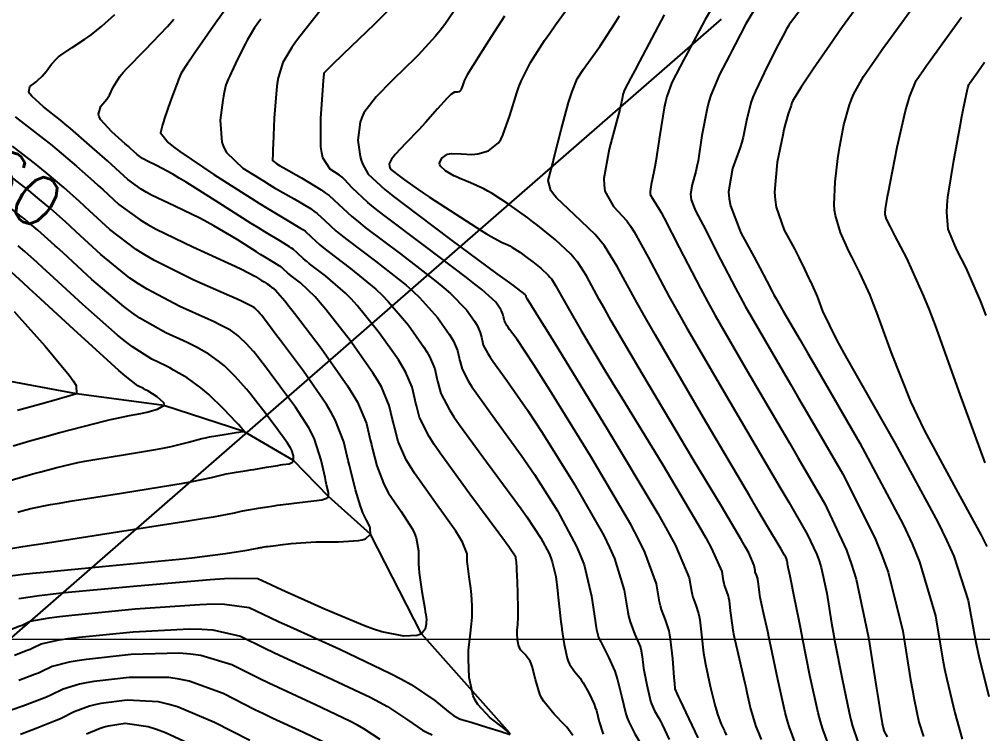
# Model space of a CAD drawing. Header units: metres. Extents: x 837475 to 838479, y 1189012 to 1191015.
# Drawn here: x 837881.5 to 837954.3, y 1189606.7 to 1189660.7 of the extents above; entities that cross this region are included whole.
import ezdxf

# ---------------------------------------------------------------- set-up
doc = ezdxf.new("R2010")
doc.units = ezdxf.units.M
doc.header["$LTSCALE"] = 0.3
doc.layers.add('COORD', color=7, linetype='Continuous', lineweight=20)
for name, color, linetype in [('COTAS 10', 1, 'Continuous'), ('COTAS INT', 252, 'Continuous'), ('DRENAJE', 5, 'Continuous'), ('VIA1', 50, 'Continuous')]:
    doc.layers.add(name, color=color, linetype=linetype)
doc.styles.get("Standard").update_dxf_attribs({"font": 'simplex.shx'})

msp = doc.modelspace()

# ---------------------------------------------------------------- linework, layer by layer
at = {"layer": 'COORD'}
msp.add_line((837476.514, 1189613.872), (838476.514, 1189613.872), dxfattribs=at)
at = {"layer": 'COTAS 10'}
for points in [[(837898.029, 1189662.829), (837896.352, 1189660.443), (837894.79, 1189658.211), (837894.482, 1189657.763), (837894.227, 1189657.39), (837893.757, 1189656.658), (837893.557, 1189656.177), (837893.473, 1189655.961), (837893.377, 1189655.709), (837892.926, 1189654.503), (837892.489, 1189653.266), (837892.402, 1189652.996), (837892.328, 1189652.756), (837892.183, 1189652.151), (837892.772, 1189651.423), (837893.161, 1189651.107), (837893.649, 1189650.74), (837896.227, 1189648.997), (837899.035, 1189647.212), (837899.667, 1189646.817), (837900.236, 1189646.467), (837901.766, 1189645.56), (837902.724, 1189644.985), (837902.932, 1189644.843), (837903.116, 1189644.709), (837903.576, 1189644.285), (837904.213, 1189643.691), (837904.508, 1189643.45), (837904.856, 1189643.175), (837906.541, 1189641.903), (837908.443, 1189640.337), (837908.927, 1189639.877), (837909.392, 1189639.406), (837910.916, 1189637.607), (837912.076, 1189635.96), (837912.31, 1189635.585), (837912.507, 1189635.245), (837912.907, 1189634.307), (837913.071, 1189633.592), (837913.119, 1189633.392), (837913.169, 1189633.191), (837913.359, 1189632.458), (837914.009, 1189631.214), (837914.348, 1189630.691), (837914.756, 1189630.091), (837916.807, 1189627.277), (837918.961, 1189624.375), (837919.434, 1189623.719), (837919.855, 1189623.126), (837920.931, 1189621.52), (837921.546, 1189620.348), (837921.676, 1189620.031), (837921.788, 1189619.716), (837922.047, 1189618.603), (837922.179, 1189617.554), (837922.211, 1189617.28), (837922.241, 1189617.012), (837922.333, 1189616.105), (837922.434, 1189615.178), (837922.47, 1189614.898), (837922.509, 1189614.608), (837922.678, 1189613.477), (837922.914, 1189612.434), (837922.995, 1189612.199), (837923.083, 1189611.989), (837923.459, 1189611.423), (837923.883, 1189610.924), (837924.002, 1189610.755), (837924.122, 1189610.573), (837924.559, 1189609.804), (837924.947, 1189608.949), (837925.035, 1189608.712), (837925.116, 1189608.475), (837925.338, 1189607.619), (837925.623, 1189606.694)], [(837937.281, 1189661.87), (837936.421, 1189660.394), (837935.598, 1189658.837), (837935.379, 1189658.419), (837935.163, 1189658.007), (837934.414, 1189656.568), (837933.772, 1189655.006), (837933.623, 1189654.518), (837933.486, 1189654.004), (837933.096, 1189651.946), (837932.796, 1189650.028), (837932.716, 1189649.603), (837932.636, 1189649.225), (837932.359, 1189648.24), (837932.235, 1189647.521), (837932.252, 1189647.309), (837932.291, 1189647.092), (837932.617, 1189646.262), (837933.192, 1189645.171), (837933.387, 1189644.789), (837933.599, 1189644.372), (837934.494, 1189642.579), (837935.621, 1189640.402), (837935.979, 1189639.744), (837936.357, 1189639.061), (837937.884, 1189636.396), (837939.785, 1189633.145), (837940.397, 1189632.094), (837941.046, 1189630.977), (837943.702, 1189626.396), (837946.165, 1189621.522), (837946.692, 1189620.22), (837947.153, 1189618.939), (837948.26, 1189614.486), (837948.854, 1189610.802), (837948.992, 1189610.007), (837949.118, 1189609.309), (837949.476, 1189607.598), (837949.835, 1189606.516)], [(837918.173, 1189660.989), (837917.158, 1189659.415), (837916.162, 1189657.839), (837915.953, 1189657.506), (837915.773, 1189657.217), (837915.365, 1189656.547), (837915.174, 1189656.187), (837915.132, 1189656.094), (837915.093, 1189656.003), (837914.993, 1189655.698), (837914.909, 1189655.458), (837914.882, 1189655.407), (837914.853, 1189655.365), (837914.735, 1189655.269), (837914.605, 1189655.234), (837914.569, 1189655.229), (837914.534, 1189655.226), (837914.405, 1189655.234), (837914.13, 1189655.053), (837914.002, 1189654.931), (837913.851, 1189654.778), (837913.12, 1189653.966), (837912.218, 1189652.949), (837911.959, 1189652.668), (837911.697, 1189652.386), (837910.72, 1189651.369), (837909.917, 1189650.51), (837909.765, 1189650.328), (837909.643, 1189650.171), (837909.458, 1189649.806), (837909.483, 1189649.621), (837909.495, 1189649.578), (837909.508, 1189649.538), (837909.572, 1189649.42), (837909.779, 1189649.236), (837909.883, 1189649.154), (837910.006, 1189649.058), (837910.618, 1189648.599), (837911.663, 1189647.868), (837912.059, 1189647.6), (837912.502, 1189647.304), (837914.487, 1189646), (837916.409, 1189644.772), (837916.813, 1189644.524), (837917.161, 1189644.317), (837917.951, 1189643.899), (837918.422, 1189643.685), (837918.568, 1189643.606), (837918.721, 1189643.517), (837919.331, 1189643.125), (837919.976, 1189642.662), (837920.152, 1189642.53), (837920.326, 1189642.396), (837920.945, 1189641.896), (837921.482, 1189641.389), (837921.605, 1189641.25), (837921.717, 1189641.112), (837922.03, 1189640.621), (837922.478, 1189639.796), (837922.676, 1189639.448), (837922.905, 1189639.048), (837923.998, 1189637.171), (837925.718, 1189634.289), (837926.342, 1189633.256), (837927.031, 1189632.121), (837930.054, 1189627.171), (837932.843, 1189622.498), (837933.384, 1189621.537), (837933.825, 1189620.721), (837934.584, 1189618.979), (837934.701, 1189618.273), (837934.738, 1189618.111), (837934.776, 1189617.963), (837934.93, 1189617.55), (837935.075, 1189617.119), (837935.108, 1189616.961), (837935.139, 1189616.785), (837935.223, 1189616.009), (837935.365, 1189614.918), (837935.432, 1189614.544), (837935.511, 1189614.139), (837935.894, 1189612.415), (837936.307, 1189610.658), (837936.404, 1189610.231), (837936.494, 1189609.83), (837936.757, 1189608.598), (837937.17, 1189607.264), (837937.354, 1189606.799), (837937.57, 1189606.292)], [(837954.565, 1189638.35), (837954.156, 1189639.409), (837953.059, 1189641.944), (837952.363, 1189643.321), (837952.206, 1189643.651), (837952.065, 1189643.959), (837951.688, 1189644.885), (837951.586, 1189646.155), (837951.619, 1189646.68), (837951.679, 1189647.28), (837952.117, 1189650.073), (837952.632, 1189652.824), (837952.74, 1189653.398), (837952.833, 1189653.89), (837953.046, 1189654.99), (837953.15, 1189655.463), (837953.174, 1189655.56), (837953.197, 1189655.643), (837953.263, 1189655.82), (837953.331, 1189655.919), (837953.355, 1189655.954), (837953.382, 1189655.991), (837953.496, 1189656.149), (837953.933, 1189656.774), (837954.163, 1189657.106), (837954.441, 1189657.508)], [(837880.414, 1189620.652), (837881.795, 1189620.876), (837882.622, 1189621.005), (837883.642, 1189621.165), (837888.933, 1189621.983), (837894.273, 1189622.818), (837895.324, 1189622.987), (837896.191, 1189623.129), (837897.777, 1189623.42), (837898.168, 1189623.525), (837898.28, 1189623.551), (837898.395, 1189623.575), (837898.826, 1189623.652), (837899.292, 1189623.724), (837899.428, 1189623.746), (837899.569, 1189623.769), (837900.104, 1189623.858), (837900.779, 1189623.961), (837901.007, 1189623.993), (837901.254, 1189624.027), (837902.292, 1189624.159), (837903.316, 1189624.285), (837903.553, 1189624.314), (837903.77, 1189624.341), (837904.387, 1189624.416), (837904.758, 1189624.535), (837904.821, 1189624.588), (837904.866, 1189624.651), (837904.883, 1189624.953), (837904.737, 1189625.55), (837904.68, 1189625.799), (837904.615, 1189626.084), (837904.32, 1189627.416), (837903.814, 1189628.983), (837903.617, 1189629.417), (837903.395, 1189629.85), (837902.386, 1189631.415), (837901.324, 1189632.836), (837901.068, 1189633.178), (837900.83, 1189633.499), (837900.107, 1189634.475), (837899.515, 1189635.247), (837899.358, 1189635.44), (837899.205, 1189635.624), (837898.68, 1189636.21), (837898.189, 1189636.688), (837898.058, 1189636.802), (837897.929, 1189636.909), (837897.479, 1189637.231), (837896.625, 1189637.673), (837896.241, 1189637.855), (837895.794, 1189638.063), (837893.645, 1189639.031), (837891.17, 1189640.326), (837890.516, 1189640.74), (837889.876, 1189641.178), (837887.681, 1189642.962), (837885.819, 1189644.672), (837885.39, 1189645.064), (837885.361, 1189645.092), (837884.998, 1189645.42), (837883.894, 1189646.41), (837882.897, 1189647.254), (837882.573, 1189647.518), (837882.228, 1189647.795), (837880.81, 1189648.904)], [(837908.787, 1189606.282), (837907.559, 1189607.104), (837907.062, 1189607.38), (837906.498, 1189607.675), (837903.893, 1189608.913), (837901.068, 1189610.21), (837900.364, 1189610.542), (837899.696, 1189610.862), (837897.565, 1189611.924), (837895.24, 1189612.644), (837894.448, 1189612.749), (837893.592, 1189612.814), (837889.966, 1189612.709), (837886.589, 1189612.343), (837885.89, 1189612.244), (837885.294, 1189612.145), (837883.995, 1189611.795), (837883.224, 1189611.423), (837882.961, 1189611.31), (837882.676, 1189611.193), (837881.469, 1189610.736)]]:
    msp.add_lwpolyline(points, dxfattribs=at)
at = {"layer": 'COTAS INT'}
for points in [[(837946.742, 1189664.339), (837944.117, 1189660.718), (837943.521, 1189659.884), (837942.982, 1189659.122), (837941.508, 1189656.98), (837940.601, 1189655.6), (837940.419, 1189655.32), (837940.268, 1189655.084), (837939.97, 1189654.6), (837939.886, 1189654.424), (837939.869, 1189654.382), (837939.854, 1189654.344), (837939.824, 1189654.233), (837939.782, 1189654.079), (837939.76, 1189654.014), (837939.733, 1189653.939), (837939.599, 1189653.587), (837939.375, 1189652.775), (837939.292, 1189652.41), (837939.199, 1189651.984), (837938.788, 1189649.939), (837938.582, 1189647.664), (837938.619, 1189647.093), (837938.696, 1189646.548), (837939.315, 1189644.793), (837940.088, 1189643.375), (837940.262, 1189643.043), (837940.42, 1189642.737), (837940.849, 1189641.85), (837941.143, 1189641.202), (837941.216, 1189641.047), (837941.285, 1189640.903), (837941.502, 1189640.468), (837941.727, 1189639.968), (837941.801, 1189639.783), (837941.881, 1189639.577), (837942.21, 1189638.664), (837943.27, 1189636.493), (837943.811, 1189635.495), (837944.458, 1189634.325), (837947.687, 1189628.664), (837950.922, 1189622.717), (837951.572, 1189621.367), (837952.117, 1189620.146), (837953.198, 1189616.805), (837953.674, 1189614.17), (837953.836, 1189613.393), (837954.012, 1189612.596), (837954.759, 1189609.546)], [(837934.937, 1189663.482), (837933.336, 1189660.734), (837931.99, 1189658.196), (837931.699, 1189657.646), (837931.444, 1189657.163), (837930.818, 1189655.968), (837930.437, 1189654.897), (837930.337, 1189654.492), (837930.239, 1189654.04), (837929.901, 1189652.015), (837929.607, 1189650.019), (837929.536, 1189649.584), (837929.469, 1189649.201), (837929.266, 1189648.246), (837929.173, 1189647.709), (837929.176, 1189647.59), (837929.19, 1189647.483), (837929.346, 1189647.203), (837929.798, 1189646.511), (837930.001, 1189646.145), (837930.236, 1189645.703), (837931.364, 1189643.475), (837932.977, 1189640.383), (837933.518, 1189639.396), (837934.099, 1189638.352), (837936.541, 1189634.108), (837939.084, 1189629.767), (837939.73, 1189628.661), (837940.35, 1189627.598), (837942.377, 1189624.108), (837944.018, 1189620.601), (837944.393, 1189619.527), (837944.735, 1189618.409), (837945.686, 1189614.001), (837946.287, 1189610.147), (837946.409, 1189609.378), (837946.51, 1189608.738), (837946.715, 1189607.504), (837946.785, 1189607.172), (837946.802, 1189607.1), (837946.818, 1189607.037), (837946.869, 1189606.884), (837947.092, 1189606.499)], [(837932.812, 1189606.402), (837932.116, 1189607.86), (837931.474, 1189609.222), (837931.349, 1189609.49), (837931.248, 1189609.711), (837931.075, 1189610.111), (837931.033, 1189610.516), (837931.015, 1189610.739), (837930.993, 1189611.01), (837930.89, 1189612.389), (837930.729, 1189613.869), (837930.671, 1189614.204), (837930.608, 1189614.506), (837930.331, 1189615.327), (837930.038, 1189616.116), (837929.965, 1189616.397), (837929.895, 1189616.707), (837929.672, 1189618.052), (837928.788, 1189620.457), (837928.302, 1189621.433), (837927.712, 1189622.544), (837924.707, 1189627.68), (837921.609, 1189632.694), (837920.958, 1189633.729), (837920.398, 1189634.611), (837919.126, 1189636.519), (837918.565, 1189637.289), (837918.454, 1189637.453), (837918.361, 1189637.596), (837918.183, 1189637.937), (837918.131, 1189638.137), (837918.117, 1189638.192), (837918.104, 1189638.247), (837918.059, 1189638.442), (837917.95, 1189638.699), (837917.896, 1189638.792), (837917.832, 1189638.895), (837917.515, 1189639.345), (837916.467, 1189640.302), (837915.942, 1189640.724), (837915.315, 1189641.214), (837912.205, 1189643.551), (837909.06, 1189645.924), (837908.412, 1189646.437), (837907.86, 1189646.888), (837906.672, 1189647.995), (837906.078, 1189648.639), (837905.901, 1189648.797), (837905.719, 1189648.947), (837905.015, 1189649.415), (837904.457, 1189650.255), (837904.367, 1189650.638), (837904.304, 1189651.088), (837904.309, 1189653.257), (837904.458, 1189655.354), (837904.486, 1189655.758), (837904.508, 1189656.085), (837904.543, 1189656.628), (837904.545, 1189656.668), (837904.547, 1189656.677), (837904.55, 1189656.686), (837904.568, 1189656.713), (837905.165, 1189657.294), (837905.99, 1189658.095), (837908.37, 1189660.406), (837910.919, 1189662.984)], [(837940.185, 1189605.914), (837939.678, 1189607.26), (837939.531, 1189607.765), (837939.382, 1189608.327), (837938.819, 1189610.833), (837938.303, 1189613.355), (837938.183, 1189613.927), (837938.073, 1189614.444), (837937.756, 1189615.855), (837937.547, 1189616.797), (837937.504, 1189617.018), (837937.467, 1189617.223), (837937.389, 1189617.819), (837937.343, 1189618.243), (837937.327, 1189618.339), (837937.309, 1189618.426), (837937.229, 1189618.661), (837937.145, 1189618.887), (837937.124, 1189618.968), (837937.104, 1189619.056), (837937.04, 1189619.442), (837936.626, 1189620.394), (837936.385, 1189620.84), (837936.089, 1189621.365), (837934.565, 1189623.919), (837932.504, 1189627.319), (837931.871, 1189628.378), (837931.21, 1189629.488), (837928.593, 1189633.919), (837926.244, 1189637.953), (837925.751, 1189638.813), (837925.327, 1189639.562), (837924.364, 1189641.334), (837923.692, 1189642.39), (837923.45, 1189642.687), (837923.186, 1189642.985), (837922.03, 1189644.075), (837920.701, 1189645.15), (837920.326, 1189645.438), (837919.949, 1189645.722), (837918.562, 1189646.716), (837917.252, 1189647.56), (837916.923, 1189647.75), (837916.609, 1189647.921), (837915.596, 1189648.381), (837914.75, 1189648.723), (837914.541, 1189648.819), (837914.342, 1189648.916), (837913.714, 1189649.274), (837913.333, 1189649.643), (837913.29, 1189649.748), (837913.273, 1189649.853), (837913.44, 1189650.243), (837913.872, 1189650.534), (837914.024, 1189650.578), (837914.19, 1189650.606), (837914.904, 1189650.573), (837915.711, 1189650.523), (837915.935, 1189650.54), (837916.159, 1189650.57), (837916.97, 1189650.79), (837917.712, 1189651.388), (837917.893, 1189651.657), (837918.062, 1189651.971), (837918.585, 1189653.478), (837919.099, 1189655.185), (837919.264, 1189655.625), (837919.438, 1189656.051), (837920.148, 1189657.474), (837921.199, 1189659.126), (837921.589, 1189659.698), (837922.021, 1189660.318), (837923.939, 1189662.968)], [(837914.935, 1189662.19), (837913.672, 1189660.356), (837913.317, 1189659.896), (837912.96, 1189659.456), (837911.652, 1189658.038), (837910.361, 1189656.774), (837910.014, 1189656.431), (837909.672, 1189656.091), (837908.477, 1189654.888), (837907.558, 1189653.665), (837907.39, 1189653.313), (837907.26, 1189652.954), (837907.102, 1189651.61), (837907.274, 1189650.372), (837907.351, 1189650.08), (837907.441, 1189649.811), (837907.871, 1189649.022), (837909.138, 1189647.875), (837909.755, 1189647.38), (837910.487, 1189646.808), (837914.093, 1189644.1), (837917.606, 1189641.506), (837918.281, 1189641.006), (837918.825, 1189640.601), (837919.714, 1189639.925), (837919.751, 1189639.873), (837919.758, 1189639.861), (837919.764, 1189639.85), (837919.777, 1189639.821), (837919.782, 1189639.798), (837919.783, 1189639.792), (837919.785, 1189639.786), (837919.791, 1189639.763), (837919.811, 1189639.723), (837919.822, 1189639.707), (837919.835, 1189639.688), (837919.899, 1189639.6), (837920.878, 1189638.023), (837921.466, 1189637.066), (837922.193, 1189635.884), (837925.966, 1189629.733), (837929.754, 1189623.375), (837930.49, 1189622.062), (837931.09, 1189620.943), (837932.128, 1189618.516), (837932.298, 1189617.49), (837932.352, 1189617.254), (837932.407, 1189617.039), (837932.63, 1189616.439), (837932.842, 1189615.813), (837932.89, 1189615.582), (837932.934, 1189615.327), (837933.056, 1189614.199), (837933.214, 1189612.819), (837933.28, 1189612.405), (837933.356, 1189611.977), (837933.711, 1189610.318), (837934.093, 1189608.814), (837934.186, 1189608.485), (837934.274, 1189608.194), (837934.543, 1189607.457), (837934.747, 1189607.03), (837934.793, 1189606.934), (837934.835, 1189606.847), (837934.95, 1189606.615)], [(837904.226, 1189661.358), (837902.719, 1189659.44), (837902.395, 1189659), (837902.113, 1189658.599), (837901.432, 1189657.479), (837901.079, 1189656.309), (837901.004, 1189655.877), (837900.937, 1189655.397), (837900.775, 1189653.274), (837900.694, 1189651.305), (837900.678, 1189650.922), (837900.665, 1189650.61), (837900.64, 1189650.07), (837900.973, 1189649.818), (837901.185, 1189649.688), (837901.449, 1189649.53), (837902.835, 1189648.742), (837904.314, 1189647.852), (837904.637, 1189647.632), (837904.923, 1189647.422), (837905.64, 1189646.758), (837906.644, 1189645.822), (837907.111, 1189645.441), (837907.659, 1189645.007), (837910.317, 1189643.001), (837913.025, 1189640.922), (837913.604, 1189640.442), (837914.108, 1189640.003), (837915.315, 1189638.766), (837915.913, 1189637.917), (837916.034, 1189637.723), (837916.136, 1189637.548), (837916.342, 1189637.064), (837916.426, 1189636.695), (837916.451, 1189636.592), (837916.477, 1189636.489), (837916.575, 1189636.11), (837916.91, 1189635.469), (837917.085, 1189635.199), (837917.296, 1189634.889), (837918.353, 1189633.438), (837919.919, 1189631.199), (837920.45, 1189630.392), (837921.024, 1189629.505), (837923.449, 1189625.626), (837925.67, 1189621.713), (837926.115, 1189620.804), (837926.486, 1189619.97), (837927.216, 1189617.589), (837927.493, 1189615.923), (837927.579, 1189615.541), (837927.669, 1189615.192), (837928.031, 1189614.216), (837928.352, 1189613.504), (837928.417, 1189613.322), (837928.471, 1189613.146), (837928.579, 1189612.564), (837928.655, 1189611.905), (837928.689, 1189611.681), (837928.728, 1189611.439), (837928.917, 1189610.413), (837929.146, 1189609.418), (837929.211, 1189609.195), (837929.277, 1189608.994), (837929.518, 1189608.459), (837929.837, 1189607.891), (837929.952, 1189607.67), (837930.077, 1189607.421), (837930.626, 1189606.291)], [(837940.46, 1189661.377), (837939.816, 1189660.509), (837939.692, 1189660.357), (837939.658, 1189660.308), (837939.625, 1189660.258), (837939.506, 1189660.054), (837939.206, 1189659.478), (837939.058, 1189659.192), (837938.882, 1189658.852), (837938.011, 1189657.168), (837937.132, 1189655.302), (837936.95, 1189654.846), (837936.796, 1189654.417), (837936.46, 1189653.089), (837936.202, 1189651.832), (837936.095, 1189651.447), (837935.974, 1189651.046), (837935.409, 1189649.467), (837935.103, 1189647.698), (837935.145, 1189647.177), (837935.241, 1189646.643), (837936.044, 1189644.601), (837937.048, 1189642.745), (837937.271, 1189642.327), (837937.47, 1189641.951), (837937.99, 1189640.941), (837938.401, 1189640.147), (837938.532, 1189639.906), (837938.67, 1189639.657), (837939.228, 1189638.684), (837940.485, 1189636.524), (837941.064, 1189635.526), (837941.742, 1189634.355), (837945.026, 1189628.684), (837948.296, 1189622.547), (837948.965, 1189621.082), (837949.532, 1189619.72), (837950.729, 1189615.645), (837951.275, 1189612.444), (837951.432, 1189611.632), (837951.591, 1189610.852), (837952.189, 1189608.302), (837952.742, 1189606.321)], [(837954.631, 1189620.871), (837954.217, 1189621.731), (837952.157, 1189625.519), (837949.907, 1189629.682), (837949.373, 1189630.778), (837948.878, 1189631.85), (837947.41, 1189635.519), (837946.306, 1189638.582), (837946.04, 1189639.272), (837945.791, 1189639.894), (837945.035, 1189641.569), (837944.415, 1189642.784), (837944.252, 1189643.116), (837944.093, 1189643.446), (837943.552, 1189644.62), (837943.176, 1189645.912), (837943.121, 1189646.316), (837943.088, 1189646.741), (837943.148, 1189648.439), (837943.371, 1189650.216), (837943.441, 1189650.69), (837943.515, 1189651.156), (837943.81, 1189652.77), (837944.233, 1189654.278), (837944.387, 1189654.677), (837944.556, 1189655.067), (837945.302, 1189656.406), (837946.386, 1189657.985), (837946.768, 1189658.527), (837947.186, 1189659.114), (837948.993, 1189661.609)], [(837918.628, 1189606.695), (837918.586, 1189606.739), (837918.578, 1189606.748), (837918.571, 1189606.757), (837918.559, 1189606.781), (837918.333, 1189606.967), (837918.191, 1189607.079), (837918.015, 1189607.217), (837917.093, 1189607.932), (837916.151, 1189608.936), (837915.963, 1189609.256), (837915.806, 1189609.595), (837915.501, 1189610.969), (837915.45, 1189612.357), (837915.453, 1189612.704), (837915.465, 1189613.034), (837915.57, 1189614.092), (837915.689, 1189615.024), (837915.709, 1189615.275), (837915.723, 1189615.523), (837915.731, 1189616.394), (837915.679, 1189617.248), (837915.656, 1189617.485), (837915.63, 1189617.723), (837915.507, 1189618.587), (837915.395, 1189619.379), (837915.376, 1189619.572), (837915.363, 1189619.753), (837915.359, 1189620.314), (837915.009, 1189621.201), (837914.778, 1189621.588), (837914.488, 1189622.037), (837912.959, 1189624.17), (837911.365, 1189626.423), (837911.036, 1189626.947), (837910.755, 1189627.428), (837910.144, 1189628.806), (837909.861, 1189629.894), (837909.787, 1189630.192), (837909.716, 1189630.489), (837909.472, 1189631.551), (837908.879, 1189632.942), (837908.586, 1189633.447), (837908.238, 1189634.004), (837906.518, 1189636.447), (837904.675, 1189638.808), (837904.25, 1189639.313), (837903.861, 1189639.753), (837902.766, 1189640.805), (837902.053, 1189641.342), (837901.906, 1189641.459), (837901.781, 1189641.561), (837901.512, 1189641.812), (837901.318, 1189641.991), (837901.24, 1189642.048), (837901.152, 1189642.108), (837900.747, 1189642.351), (837900.034, 1189642.776), (837899.752, 1189642.951), (837899.433, 1189643.151), (837897.975, 1189644.08), (837896.219, 1189645.131), (837895.712, 1189645.408), (837895.196, 1189645.678), (837893.257, 1189646.604), (837891.501, 1189647.454), (837891.1, 1189647.677), (837890.736, 1189647.895), (837889.729, 1189648.636), (837888.818, 1189649.465), (837888.514, 1189649.737), (837888.188, 1189650.028), (837886.825, 1189651.236), (837885.375, 1189652.487), (837884.994, 1189652.806), (837884.622, 1189653.113), (837883.354, 1189654.121), (837882.457, 1189654.921), (837882.32, 1189655.096), (837882.231, 1189655.252), (837882.309, 1189655.648), (837882.689, 1189655.931), (837882.79, 1189656.015), (837882.89, 1189656.102), (837883.235, 1189656.437), (837883.547, 1189656.791), (837883.626, 1189656.89), (837883.701, 1189656.989), (837883.946, 1189657.349), (837884.321, 1189657.761), (837884.479, 1189657.893), (837884.66, 1189658.033), (837885.507, 1189658.602), (837886.46, 1189659.227), (837886.707, 1189659.402), (837886.947, 1189659.578), (837887.753, 1189660.22), (837888.745, 1189661.101)], [(837923.338, 1189606.598), (837923.016, 1189607.046), (837922.875, 1189607.21), (837922.711, 1189607.392), (837921.929, 1189608.19), (837921.146, 1189609.148), (837920.98, 1189609.43), (837920.838, 1189609.719), (837920.508, 1189610.821), (837920.278, 1189611.809), (837920.198, 1189612.025), (837920.111, 1189612.217), (837919.737, 1189612.703), (837919.391, 1189613.071), (837919.322, 1189613.189), (837919.264, 1189613.313), (837919.152, 1189613.818), (837919.133, 1189614.327), (837919.135, 1189614.455), (837919.139, 1189614.576), (837919.177, 1189614.964), (837919.213, 1189615.557), (837919.215, 1189615.808), (837919.213, 1189616.095), (837919.181, 1189617.445), (837919.131, 1189618.762), (837919.119, 1189619.028), (837919.108, 1189619.253), (837919.073, 1189619.708), (837919.05, 1189619.872), (837919.046, 1189619.912), (837919.043, 1189619.949), (837919.042, 1189620.065), (837918.512, 1189620.856), (837918.175, 1189621.319), (837917.756, 1189621.888), (837915.558, 1189624.827), (837913.311, 1189627.925), (837912.861, 1189628.595), (837912.485, 1189629.184), (837911.751, 1189630.632), (837911.515, 1189631.543), (837911.453, 1189631.792), (837911.393, 1189632.041), (837911.19, 1189632.929), (837910.693, 1189634.093), (837910.448, 1189634.516), (837910.157, 1189634.982), (837908.717, 1189637.027), (837907.033, 1189639.107), (837906.588, 1189639.595), (837906.152, 1189640.045), (837904.654, 1189641.354), (837903.454, 1189642.259), (837903.207, 1189642.454), (837902.997, 1189642.626), (837902.544, 1189643.048), (837902.217, 1189643.35), (837902.086, 1189643.446), (837901.938, 1189643.547), (837901.256, 1189643.955), (837900.057, 1189644.672), (837899.583, 1189644.966), (837899.046, 1189645.302), (837896.593, 1189646.865), (837894.133, 1189648.414), (837893.592, 1189648.741), (837893.112, 1189649.024), (837891.883, 1189649.68), (837891.151, 1189650.035), (837890.983, 1189650.128), (837890.832, 1189650.219), (837890.412, 1189650.528), (837889.926, 1189650.966), (837889.733, 1189651.139), (837889.514, 1189651.333), (837888.511, 1189652.22), (837887.671, 1189653.147), (837887.555, 1189653.367), (837887.489, 1189653.571), (837887.672, 1189654.177), (837888.126, 1189654.702), (837888.232, 1189654.856), (837888.329, 1189655.014), (837888.608, 1189655.614), (837889.112, 1189656.423), (837889.352, 1189656.713), (837889.635, 1189657.032), (837891.02, 1189658.42), (837892.719, 1189660.195), (837893.201, 1189660.757)], [(837899.759, 1189660.748), (837899.692, 1189660.653), (837899.619, 1189660.547), (837899.294, 1189660.086), (837898.875, 1189659.412), (837898.743, 1189659.173), (837898.602, 1189658.911), (837898.034, 1189657.777), (837897.518, 1189656.69), (837897.411, 1189656.458), (837897.319, 1189656.257), (837897.114, 1189655.778), (837896.985, 1189655.195), (837896.94, 1189654.928), (837896.891, 1189654.615), (837896.684, 1189653.104), (837896.808, 1189651.448), (837896.968, 1189651.045), (837897.182, 1189650.665), (837898.412, 1189649.491), (837899.968, 1189648.515), (837900.389, 1189648.259), (837900.806, 1189648.01), (837902.275, 1189647.165), (837903.51, 1189646.424), (837903.779, 1189646.241), (837904.016, 1189646.068), (837904.608, 1189645.522), (837905.429, 1189644.757), (837905.81, 1189644.446), (837906.257, 1189644.091), (837908.429, 1189642.452), (837910.734, 1189640.63), (837911.265, 1189640.16), (837911.75, 1189639.705), (837913.116, 1189638.186), (837913.994, 1189636.938), (837914.172, 1189636.654), (837914.321, 1189636.396), (837914.624, 1189635.686), (837914.749, 1189635.144), (837914.785, 1189634.992), (837914.823, 1189634.84), (837914.967, 1189634.284), (837915.459, 1189633.342), (837915.717, 1189632.945), (837916.026, 1189632.49), (837917.58, 1189630.358), (837919.44, 1189627.787), (837919.942, 1189627.056), (837920.44, 1189626.316), (837922.19, 1189623.573), (837923.628, 1189620.882), (837923.927, 1189620.175), (837924.185, 1189619.484), (837924.76, 1189617.126), (837925.018, 1189615.278), (837925.076, 1189614.909), (837925.128, 1189614.601), (837925.267, 1189614.006), (837925.446, 1189613.658), (837925.524, 1189613.507), (837926.04, 1189612.506), (837926.5, 1189611.448), (837926.611, 1189611.128), (837926.716, 1189610.795), (837927.033, 1189609.497), (837927.35, 1189608.234), (837927.454, 1189607.925), (837927.565, 1189607.632), (837928.024, 1189606.722), (837928.51, 1189605.913)], [(837942.862, 1189605.341), (837942.224, 1189607.058), (837942.049, 1189607.658), (837941.875, 1189608.311), (837941.252, 1189611.117), (837940.694, 1189613.956), (837940.561, 1189614.63), (837940.438, 1189615.255), (837940.068, 1189617.107), (837939.811, 1189618.376), (837939.758, 1189618.633), (837939.713, 1189618.85), (837939.618, 1189619.295), (837939.583, 1189619.455), (837939.575, 1189619.493), (837939.569, 1189619.528), (837939.556, 1189619.629), (837939.548, 1189619.701), (837939.545, 1189619.717), (837939.542, 1189619.732), (837939.529, 1189619.772), (837939.514, 1189619.811), (837939.511, 1189619.824), (837939.507, 1189619.839), (837939.496, 1189619.905), (837939.426, 1189620.067), (837939.385, 1189620.143), (837939.335, 1189620.232), (837939.075, 1189620.667), (837937.978, 1189622.518), (837937.399, 1189623.5), (837936.701, 1189624.686), (837933.188, 1189630.667), (837929.583, 1189636.859), (837928.826, 1189638.179), (837928.175, 1189639.327), (837926.697, 1189642.048), (837925.721, 1189643.622), (837925.386, 1189644.048), (837925.022, 1189644.469), (837923.476, 1189645.951), (837922.117, 1189647.233), (837921.872, 1189647.527), (837921.683, 1189647.795), (837921.475, 1189648.545), (837921.725, 1189649.486), (837921.825, 1189649.875), (837921.938, 1189650.319), (837922.46, 1189652.384), (837923.018, 1189654.453), (837923.154, 1189654.898), (837923.282, 1189655.289), (837923.678, 1189656.242), (837924.147, 1189656.979), (837924.321, 1189657.234), (837924.513, 1189657.51), (837925.369, 1189658.692), (837926.496, 1189660.397), (837926.86, 1189661.003)], [(837930.251, 1189661.073), (837928.382, 1189657.555), (837928.02, 1189656.873), (837927.725, 1189656.318), (837927.221, 1189655.367), (837927.159, 1189655.192), (837927.143, 1189655.126), (837927.127, 1189655.053), (837927.072, 1189654.722), (837926.888, 1189653.91), (837926.79, 1189653.532), (837926.673, 1189653.088), (837926.08, 1189650.933), (837925.691, 1189648.692), (837925.701, 1189648.193), (837925.763, 1189647.747), (837926.411, 1189646.577), (837927.41, 1189645.49), (837927.693, 1189645.096), (837927.978, 1189644.663), (837929.031, 1189642.762), (837930.627, 1189639.768), (837931.255, 1189638.645), (837931.964, 1189637.395), (837935.198, 1189631.819), (837938.384, 1189626.388), (837939.063, 1189625.229), (837939.654, 1189624.219), (837941.053, 1189621.819), (837941.779, 1189620.266), (837941.946, 1189619.791), (837942.097, 1189619.295), (837942.518, 1189617.343), (837942.893, 1189615.084), (837943.015, 1189614.396), (837943.144, 1189613.68), (837943.679, 1189610.866), (837944.217, 1189608.317), (837944.349, 1189607.768), (837944.474, 1189607.286), (837944.866, 1189606.112)], [(837954.485, 1189627.207), (837952.61, 1189632.374), (837950.732, 1189637.586), (837950.279, 1189638.761), (837949.855, 1189639.819), (837948.568, 1189642.669), (837947.665, 1189644.397), (837947.483, 1189644.747), (837947.332, 1189645.041), (837947.032, 1189645.64), (837946.956, 1189645.903), (837946.945, 1189645.985), (837946.938, 1189646.071), (837946.95, 1189646.416), (837947.114, 1189647.355), (837947.202, 1189647.816), (837947.31, 1189648.363), (837947.854, 1189651.066), (837948.479, 1189653.829), (837948.637, 1189654.415), (837948.789, 1189654.923), (837949.283, 1189656.113), (837949.858, 1189656.952), (837950.062, 1189657.24), (837950.284, 1189657.552), (837951.245, 1189658.879), (837952.368, 1189660.436), (837952.693, 1189660.893)], [(837881.216, 1189653.373), (837883.347, 1189651.707), (837883.865, 1189651.291), (837884.351, 1189650.895), (837885.848, 1189649.627), (837887.125, 1189648.492), (837887.473, 1189648.179), (837887.818, 1189647.867), (837889.046, 1189646.745), (837890.64, 1189645.571), (837891.217, 1189645.227), (837891.852, 1189644.874), (837894.632, 1189643.527), (837897.28, 1189642.332), (837897.832, 1189642.074), (837898.305, 1189641.848), (837899.357, 1189641.295), (837899.82, 1189641), (837899.921, 1189640.937), (837900.011, 1189640.881), (837900.237, 1189640.746), (837900.366, 1189640.669), (837900.394, 1189640.65), (837900.418, 1189640.632), (837900.48, 1189640.575), (837900.565, 1189640.495), (837900.605, 1189640.463), (837900.652, 1189640.426), (837900.878, 1189640.255), (837901.571, 1189639.461), (837901.911, 1189639.031), (837902.317, 1189638.51), (837904.318, 1189635.868), (837906.319, 1189633.026), (837906.724, 1189632.378), (837907.065, 1189631.791), (837907.755, 1189630.172), (837908.038, 1189628.938), (837908.121, 1189628.593), (837908.207, 1189628.246), (837908.536, 1189626.98), (837909.024, 1189625.673), (837909.21, 1189625.299), (837909.419, 1189624.921), (837910.359, 1189623.513), (837911.221, 1189622.185), (837911.38, 1189621.857), (837911.506, 1189621.545), (837911.675, 1189620.563), (837911.683, 1189619.557), (837911.707, 1189619.232), (837911.74, 1189618.886), (837911.941, 1189617.465), (837912.152, 1189616.194), (837912.193, 1189615.942), (837912.226, 1189615.733), (837912.28, 1189615.342), (837912.269, 1189615.167), (837912.26, 1189615.094), (837912.249, 1189615.012), (837912.191, 1189614.626), (837911.897, 1189614.267), (837911.738, 1189614.201), (837911.545, 1189614.15), (837910.567, 1189614.086), (837908.911, 1189614.423), (837908.29, 1189614.625), (837907.599, 1189614.873), (837904.519, 1189616.16), (837901.6, 1189617.478), (837901.012, 1189617.746), (837900.518, 1189617.972), (837899.529, 1189618.437), (837897.908, 1189618.469), (837897.017, 1189618.422), (837895.935, 1189618.35), (837890.426, 1189617.889), (837884.943, 1189617.366), (837883.877, 1189617.255), (837883.006, 1189617.159), (837881.493, 1189616.934)], [(837880.659, 1189618.647), (837881.814, 1189618.791), (837882.505, 1189618.861), (837883.358, 1189618.945), (837887.779, 1189619.36), (837892.536, 1189619.818), (837893.6, 1189619.929), (837894.554, 1189620.034), (837897.087, 1189620.358), (837898.565, 1189620.588), (837898.854, 1189620.634), (837899.091, 1189620.673), (837899.514, 1189620.748), (837899.599, 1189620.771), (837899.624, 1189620.777), (837899.649, 1189620.782), (837899.743, 1189620.799), (837899.845, 1189620.815), (837899.875, 1189620.819), (837899.906, 1189620.824), (837900.023, 1189620.844), (837900.17, 1189620.866), (837900.22, 1189620.873), (837900.274, 1189620.881), (837900.501, 1189620.91), (837900.892, 1189620.958), (837901.227, 1189620.999), (837902.045, 1189621.098), (837903.178, 1189621.191), (837903.555, 1189621.208), (837903.958, 1189621.221), (837905.641, 1189621.238), (837907.143, 1189621.323), (837907.432, 1189621.379), (837907.666, 1189621.45), (837908.054, 1189621.822), (837908.026, 1189622.264), (837907.999, 1189622.378), (837907.962, 1189622.488), (837907.759, 1189622.857), (837907.473, 1189623.419), (837907.385, 1189623.651), (837907.293, 1189623.917), (837906.928, 1189625.154), (837906.553, 1189626.597), (837906.455, 1189626.993), (837906.36, 1189627.386), (837906.037, 1189628.794), (837905.382, 1189630.463), (837905.077, 1189631.022), (837904.719, 1189631.623), (837902.978, 1189634.14), (837901.256, 1189636.442), (837900.909, 1189636.906), (837900.618, 1189637.295), (837900.037, 1189638.074), (837899.831, 1189638.343), (837899.776, 1189638.411), (837899.723, 1189638.475), (837899.54, 1189638.679), (837899.369, 1189638.846), (837899.323, 1189638.885), (837899.278, 1189638.923), (837899.121, 1189639.035), (837898.351, 1189639.398), (837897.92, 1189639.594), (837897.394, 1189639.83), (837894.704, 1189641.028), (837891.72, 1189642.507), (837891.008, 1189642.921), (837890.345, 1189643.336), (837888.364, 1189644.854), (837886.819, 1189646.27), (837886.493, 1189646.567), (837886.431, 1189646.622), (837886.062, 1189646.956), (837884.871, 1189648.019), (837883.624, 1189649.075), (837883.219, 1189649.405), (837882.788, 1189649.751), (837881.013, 1189651.139)], [(837881.395, 1189623.486), (837881.556, 1189623.531), (837881.724, 1189623.576), (837882.387, 1189623.755), (837883.867, 1189624.047), (837884.551, 1189624.165), (837885.353, 1189624.298), (837889.235, 1189624.913), (837893.111, 1189625.531), (837893.909, 1189625.666), (837894.587, 1189625.786), (837896.04, 1189626.091), (837896.736, 1189626.279), (837896.937, 1189626.325), (837897.141, 1189626.369), (837897.908, 1189626.505), (837898.738, 1189626.634), (837898.982, 1189626.673), (837899.232, 1189626.713), (837900.186, 1189626.871), (837901.053, 1189627.015), (837901.249, 1189627.046), (837901.425, 1189627.073), (837901.902, 1189627.14), (837902.165, 1189627.257), (837902.208, 1189627.315), (837902.237, 1189627.384), (837902.232, 1189627.727), (837902.109, 1189628.128), (837902.064, 1189628.234), (837902.014, 1189628.337), (837901.793, 1189628.689), (837901.391, 1189629.23), (837901.228, 1189629.451), (837901.041, 1189629.704), (837900.176, 1189630.875), (837899.198, 1189632.151), (837898.94, 1189632.469), (837898.687, 1189632.772), (837897.82, 1189633.742), (837897.009, 1189634.53), (837896.793, 1189634.719), (837896.579, 1189634.895), (837895.836, 1189635.427), (837894.899, 1189635.947), (837894.563, 1189636.116), (837894.194, 1189636.295), (837892.586, 1189637.033), (837890.619, 1189638.145), (837890.024, 1189638.559), (837889.408, 1189639.02), (837886.998, 1189641.071), (837884.82, 1189643.075), (837884.349, 1189643.506), (837884.229, 1189643.617), (837883.935, 1189643.884), (837882.917, 1189644.802), (837882.17, 1189645.434), (837881.928, 1189645.631), (837881.669, 1189645.839), (837880.606, 1189646.67)], [(837880.73, 1189625.853), (837881.593, 1189626.098), (837882.549, 1189626.367), (837882.842, 1189626.448), (837883.148, 1189626.532), (837884.359, 1189626.858), (837885.94, 1189627.219), (837886.479, 1189627.324), (837887.063, 1189627.432), (837889.538, 1189627.843), (837891.95, 1189628.243), (837892.493, 1189628.345), (837892.983, 1189628.443), (837894.303, 1189628.763), (837895.305, 1189629.033), (837895.594, 1189629.099), (837895.888, 1189629.162), (837896.991, 1189629.358), (837897.912, 1189629.497), (837898.091, 1189629.524), (837898.237, 1189629.546), (837898.489, 1189629.585), (837898.512, 1189629.6), (837898.513, 1189629.607), (837898.512, 1189629.616), (837898.489, 1189629.658), (837898.232, 1189629.936), (837898.083, 1189630.094), (837897.9, 1189630.287), (837896.96, 1189631.273), (837895.83, 1189632.372), (837895.528, 1189632.636), (837895.23, 1189632.882), (837894.194, 1189633.623), (837893.172, 1189634.221), (837892.884, 1189634.376), (837892.594, 1189634.527), (837891.527, 1189635.036), (837890.069, 1189635.964), (837889.533, 1189636.378), (837888.939, 1189636.862), (837886.316, 1189639.18), (837883.82, 1189641.478), (837883.307, 1189641.948), (837882.871, 1189642.348), (837881.94, 1189643.193), (837881.443, 1189643.613)], [(837881.06, 1189628.501), (837882.313, 1189628.857), (837883.702, 1189629.249), (837884.128, 1189629.366), (837884.573, 1189629.488), (837886.331, 1189629.962), (837888.012, 1189630.391), (837888.408, 1189630.484), (837888.773, 1189630.566), (837889.841, 1189630.772), (837890.696, 1189630.927), (837890.927, 1189630.978), (837891.156, 1189631.031), (837891.962, 1189631.251), (837892.439, 1189631.543), (837892.461, 1189631.642), (837892.434, 1189631.749), (837891.937, 1189632.202), (837891.219, 1189632.637), (837891.052, 1189632.733), (837890.9, 1189632.818), (837890.467, 1189633.039), (837889.518, 1189633.782), (837889.041, 1189634.198), (837888.47, 1189634.704), (837885.633, 1189637.288), (837882.821, 1189639.88), (837882.266, 1189640.391), (837881.808, 1189640.812), (837880.962, 1189641.584)], [(837881.129, 1189638.642), (837881.516, 1189638.209), (837883.472, 1189636.017), (837885.293, 1189633.832), (837885.594, 1189633.403), (837885.807, 1189633.05), (837885.845, 1189632.41), (837885.087, 1189632.201), (837884.799, 1189632.12), (837884.478, 1189632.029), (837883.034, 1189631.617), (837881.39, 1189631.15)], [(837880.856, 1189614.604), (837881.559, 1189614.87), (837881.724, 1189614.938), (837881.878, 1189615.004), (837882.327, 1189615.221), (837883.769, 1189615.488), (837884.548, 1189615.585), (837885.492, 1189615.692), (837890.272, 1189616.163), (837895.154, 1189616.505), (837896.161, 1189616.531), (837897.019, 1189616.527), (837898.874, 1189616.266), (837900.461, 1189615.504), (837901.15, 1189615.185), (837901.946, 1189614.82), (837905.724, 1189613.108), (837909.556, 1189611.287), (837910.386, 1189610.852), (837911.116, 1189610.448), (837912.922, 1189609.238), (837913.91, 1189608.408), (837914.124, 1189608.243), (837914.312, 1189608.107), (837914.78, 1189607.849), (837915.28, 1189607.708), (837915.489, 1189607.646), (837915.729, 1189607.573), (837916.85, 1189607.224), (837917.924, 1189606.884), (837918.134, 1189606.817), (837918.307, 1189606.762), (837918.615, 1189606.662)], [(837881.162, 1189612.67), (837882.117, 1189613.032), (837882.342, 1189613.124), (837882.551, 1189613.213), (837883.161, 1189613.508), (837884.531, 1189613.816), (837885.219, 1189613.914), (837886.04, 1189614.018), (837890.119, 1189614.436), (837894.373, 1189614.659), (837895.305, 1189614.64), (837896.13, 1189614.586), (837898.22, 1189614.095), (837900.078, 1189613.183), (837900.757, 1189612.864), (837901.507, 1189612.515), (837904.808, 1189611.011), (837908.027, 1189609.481), (837908.724, 1189609.116), (837909.338, 1189608.776), (837910.855, 1189607.76), (837911.974, 1189606.992), (837912.336, 1189606.809), (837912.721, 1189606.638)], [(837904.969, 1189605.869), (837902.977, 1189606.816), (837900.628, 1189607.905), (837899.972, 1189608.22), (837899.313, 1189608.541), (837896.911, 1189609.753), (837894.351, 1189610.702), (837893.592, 1189610.858), (837892.811, 1189610.969), (837889.812, 1189610.982), (837887.138, 1189610.669), (837886.561, 1189610.573), (837886.057, 1189610.474), (837884.829, 1189610.082), (837883.897, 1189609.632), (837883.579, 1189609.496), (837883.235, 1189609.354), (837881.776, 1189608.802), (837880.25, 1189608.285)], [(837898.93, 1189606.22), (837896.257, 1189607.581), (837893.461, 1189608.76), (837892.735, 1189608.968), (837892.03, 1189609.123), (837889.659, 1189609.255), (837887.686, 1189608.995), (837887.233, 1189608.903), (837886.82, 1189608.803), (837885.663, 1189608.369), (837884.678, 1189607.88), (837884.374, 1189607.745), (837884.055, 1189607.61), (837882.79, 1189607.122), (837881.596, 1189606.665)], [(837886.596, 1189606.71), (837887.619, 1189607.151), (837887.929, 1189607.246), (837888.25, 1189607.329), (837889.505, 1189607.528), (837891.25, 1189607.278), (837891.879, 1189607.077), (837892.572, 1189606.819), (837895.602, 1189605.41)]]:
    msp.add_lwpolyline(points, dxfattribs=at)
at = {"layer": 'DRENAJE'}
for p, q in [((837885.845, 1189632.41), (837879.422, 1189633.614)), ((837892.439, 1189631.543), (837885.845, 1189632.41)), ((837898.489, 1189629.585), (837892.439, 1189631.543)), ((837902.237, 1189627.384), (837898.489, 1189629.585)), ((837904.866, 1189624.651), (837902.237, 1189627.384)), ((837908.054, 1189621.822), (837904.866, 1189624.651)), ((837911.897, 1189614.267), (837908.054, 1189621.822)), ((837911.897, 1189614.267), (837918.559, 1189606.781))]:
    msp.add_line(p, q, dxfattribs=at)
at = {"layer": 'VIA1'}
msp.add_line((837934.547, 1189660.744), (837808.46, 1189550.827), dxfattribs=at)

# ---------------------------------------------------------------- texts
at = {"layer": 'COTAS 10', "insert": (837872.623, 1189652.474), "char_height": 3.8, "attachment_point": 7, "rotation": 322.49417}
msp.add_mtext('1760', dxfattribs=at)

doc.saveas('drawing.dxf')
